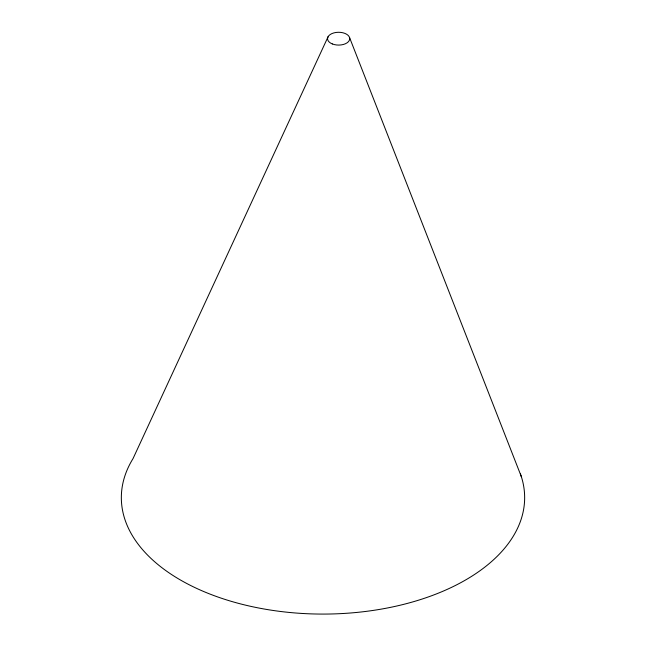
<?xml version="1.0" encoding="UTF-8"?>
<svg xmlns="http://www.w3.org/2000/svg" width="646" height="646" viewBox="0 0 646 646"><rect width="100%" height="100%" fill="white"/><g stroke="black" fill="none" stroke-linecap="round" stroke-linejoin="round"><path stroke-width="0.97" d="M328.184 36.531L133.044 458.571A201.657 116.425 0 0 0 309.159 613.805A201.657 116.425 0 0 0 520.434 473.97M349.543 37.525L521.346 476.659M332.335 43.952A11.087 6.403 0 0 0 349.688 39.196A11.087 6.403 0 0 0 333.877 32.898A11.087 6.403 0 0 0 332.335 43.952"/></g></svg>
